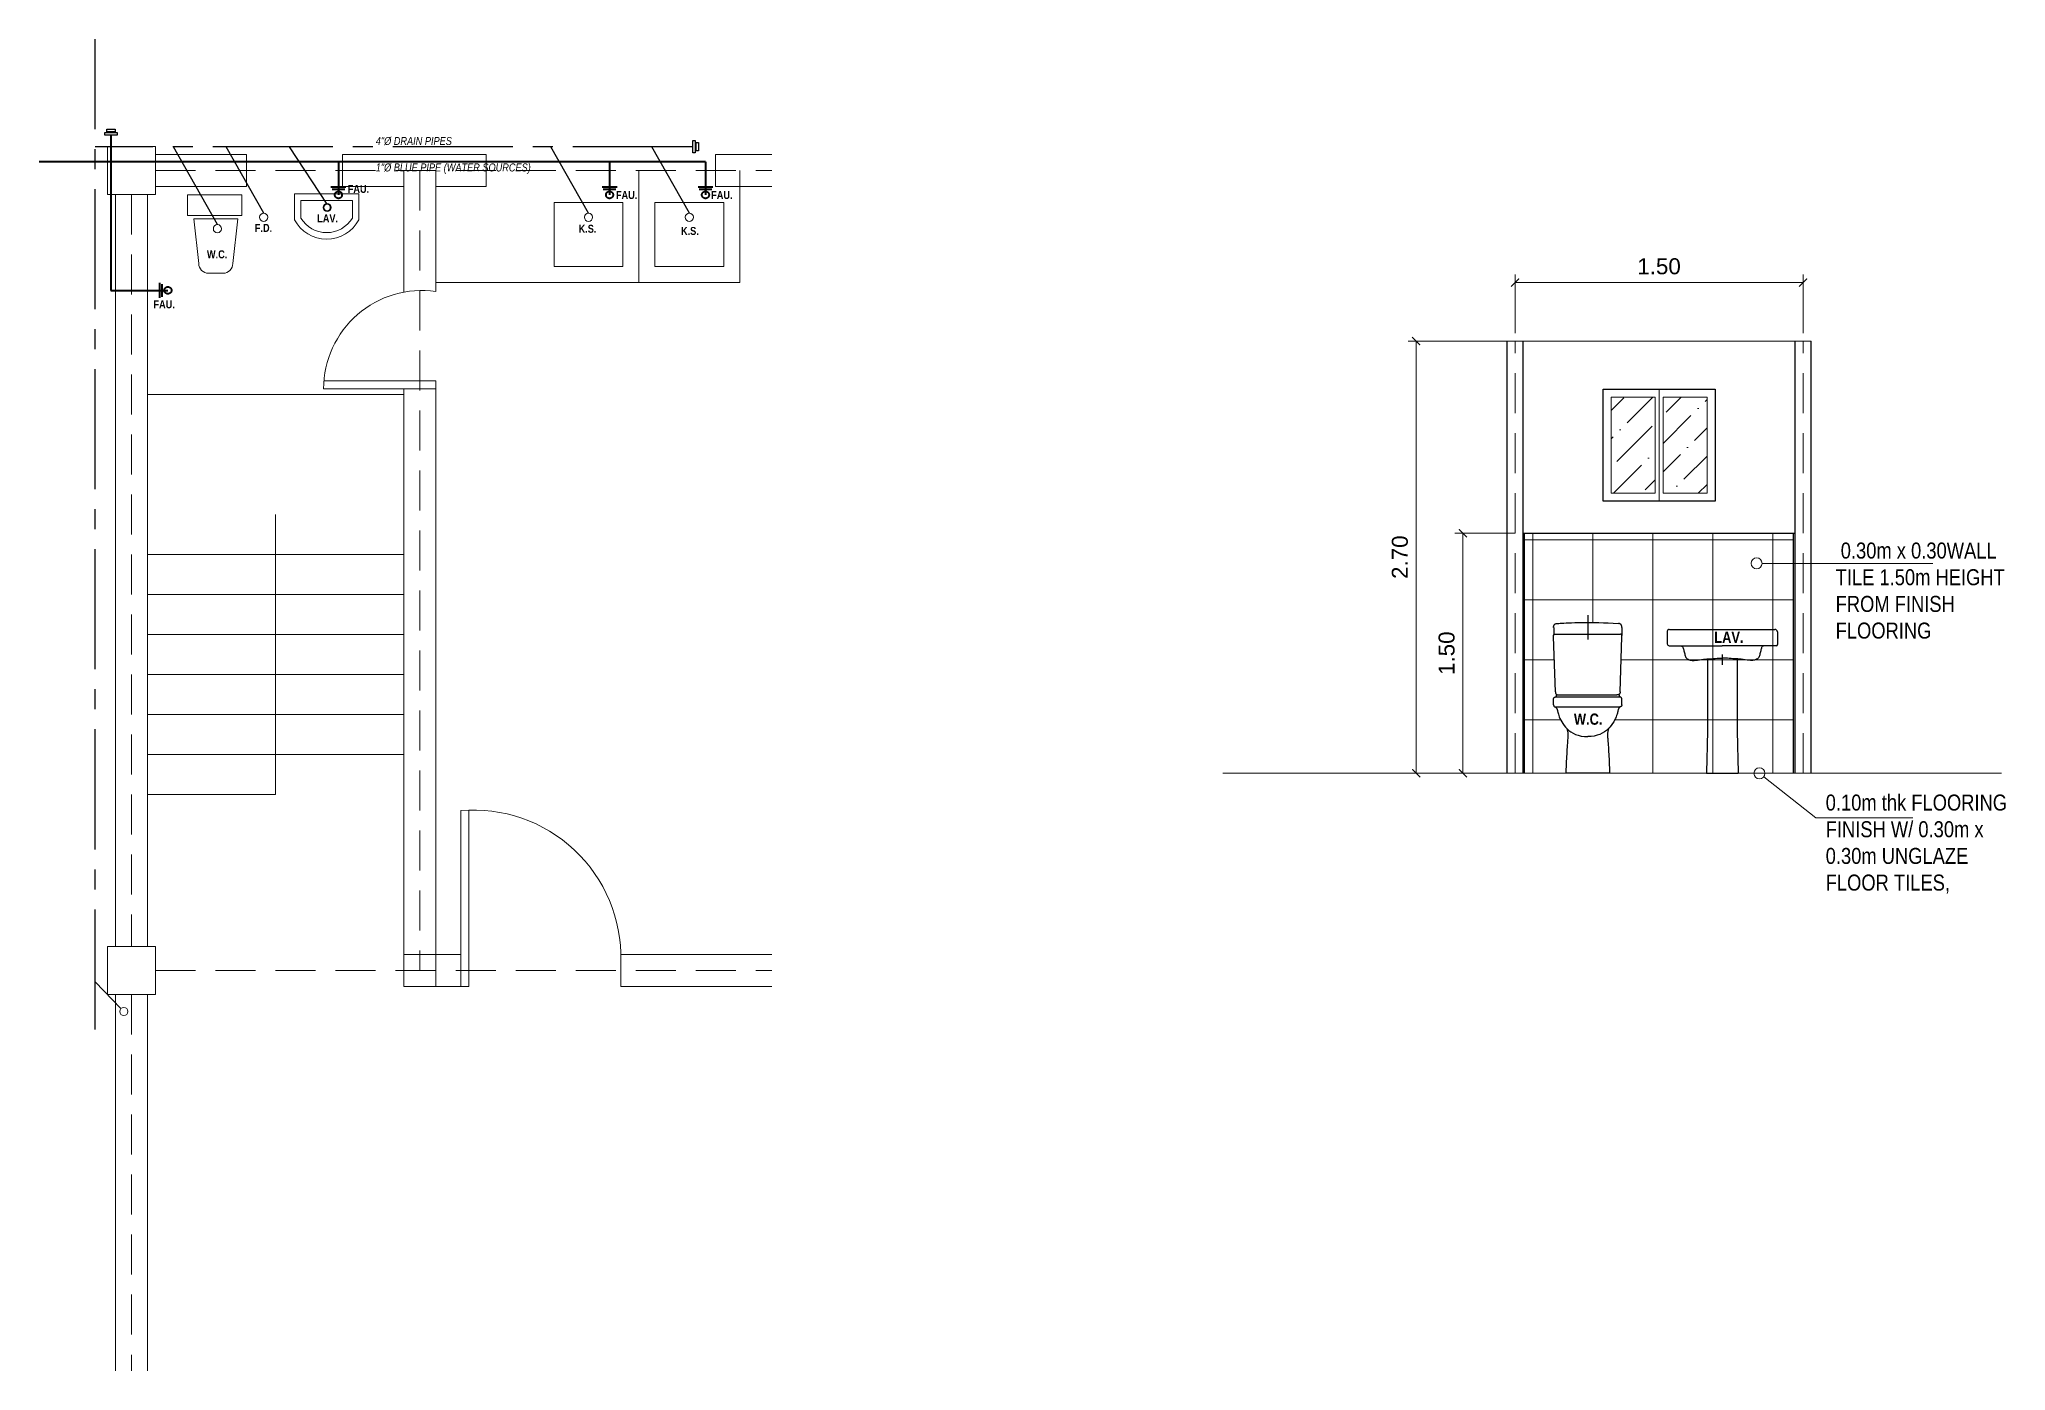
# Model space of a CAD drawing. Header units: metres. Extents: x -460 to 31334, y -1777 to 24987.
# Drawn here: x 246.56 to 258.84, y -764.3 to -755.98 of the extents above; entities that cross this region are included whole.
import ezdxf

# ---------------------------------------------------------------- set-up
doc = ezdxf.new("R2010")
doc.units = ezdxf.units.M
doc.header["$MEASUREMENT"] = 0
for name, pattern in [('CENTER2', [1.125, 0.75, -0.125, 0.125, -0.125]), ('DASHED2', [0.375, 0.25, -0.125]), ('DURCHGEHEND', [0])]:
    doc.linetypes.add(name, pattern=pattern)
doc.layers.get('Defpoints').update_dxf_attribs({"color": 2})
for name, color, linetype in [('01 FURNITURE', 8, 'Continuous'), ('Anno_Flr. Level', 1, 'Continuous'), ('STANDARDEBENE', 7, 'DURCHGEHEND')]:
    doc.layers.add(name, color=color, linetype=linetype)
doc.styles.get("Standard").update_dxf_attribs({"font": 'arial.ttf'})
doc.dimstyles.new('truss', dxfattribs={"dimtxt": 0.1, "dimasz": 0.05, "dimexe": 0.05, "dimexo": 0.05, "dimgap": 0.05, "dimtad": 1, "dimzin": 0, "dimdsep": 46, "dimtxsty": 'Standard', "dimblk": 'ARCHTICK', "dimcen": 0.05, "dimclrd": 256, "dimclre": 256, "dimadec": 0, "dimazin": 0, "dimtfac": 1, "dimtix": 1, "dimtofl": 0, "dimtmove": 0, "dimatfit": 3, "dimldrblk": 'ARCHTICK', "dimfxl": 0.1, "dimtolj": 1, "dimtzin": 0, "dimlwd": 5, "dimlwe": 5, "dimarcsym": 0})

# ---------------------------------------------------------------- blocks, each defined once
blk = doc.blocks.new('_ArchTick')
at = {"color": 0, "linetype": 'ByBlock', "const_width": 0.15}
blk.add_lwpolyline([(-0.5, -0.5), (0.5, 0.5)], dxfattribs=at)
blk = doc.blocks.new('*D456')
at = {"layer": '01 FURNITURE', "lineweight": 5, "transparency": 16777216}
for p, q in [((255.777, -757.816), (255.777, -757.45)), ((257.577, -757.816), (257.577, -757.45)), ((255.777, -757.5), (257.577, -757.5))]:
    blk.add_line(p, q, dxfattribs=at)
at = {"layer": 'Defpoints', "color": 0, "transparency": 16777216}
for p in [(257.577, -757.5), (255.777, -757.866), (257.577, -757.866)]:
    blk.add_point(p, dxfattribs=at)
at = {"layer": '01 FURNITURE', "lineweight": 5, "transparency": 16777216, "xscale": 0.05, "yscale": 0.05, "zscale": 0.05, "rotation": 180}
blk.add_blockref('_ArchTick', (255.777, -757.5), dxfattribs=at)
at = {"layer": '01 FURNITURE', "lineweight": 5, "transparency": 16777216, "xscale": 0.05, "yscale": 0.05, "zscale": 0.05}
blk.add_blockref('_ArchTick', (257.577, -757.5), dxfattribs=at)
at = {"layer": '01 FURNITURE', "color": 0, "lineweight": 9, "transparency": 16777216, "insert": (256.677, -757.399), "char_height": 0.1, "attachment_point": 5}
blk.add_mtext('\\A1;1.50', dxfattribs=at)
blk = doc.blocks.new('*D457')
at = {"layer": '01 FURNITURE', "lineweight": 5, "transparency": 16777216}
for p, q in [((255.727, -757.866), (255.109, -757.866)), ((255.159, -757.866), (255.159, -760.566)), ((255.727, -760.566), (255.109, -760.566))]:
    blk.add_line(p, q, dxfattribs=at)
at = {"layer": 'Defpoints', "color": 0, "transparency": 16777216}
for p in [(255.777, -757.866), (255.159, -760.566), (255.777, -760.566)]:
    blk.add_point(p, dxfattribs=at)
at = {"layer": '01 FURNITURE', "lineweight": 5, "transparency": 16777216, "xscale": 0.05, "yscale": 0.05, "zscale": 0.05}
for p, rotation in [((255.159, -757.866), 90), ((255.159, -760.566), 270)]:
    blk.add_blockref('_ArchTick', p, dxfattribs=dict(at, rotation=rotation))
at = {"layer": '01 FURNITURE', "color": 0, "lineweight": 9, "transparency": 16777216, "insert": (255.058, -759.216), "char_height": 0.1, "attachment_point": 5, "rotation": 90}
blk.add_mtext('\\A1;2.70', dxfattribs=at)
blk = doc.blocks.new('17009V')
at = {"layer": 'STANDARDEBENE', "color": 2}
for p, q in [((140.716583, 564.943726), (140.716583, 436.179962)), ((-29.49826, 160.195465), (-39.199799, 451.237335)), ((-38.538177, 499.904327), (-38.538177, 460.044037)), ((-32.364471, 464.025421), (313.798248, 464.025421)), ((310.932037, 160.195465), (320.633575, 451.237335)), ((320.413239, 499.904327), (320.413239, 457.713287)), ((-39.274303, 92.285309), (-39.274303, 122.271881)), ((-28.691418, 133.73703), (310.124573, 133.73703)), ((-26.191376, 133.73703), (-22.189911, 145.996246)), ((-12.962006, 144.320221), (294.395782, 144.320221)), ((309.829742, 133.73703), (305.518311, 146.927444)), ((320.413239, 92.285309), (320.413239, 122.271881)), ((-28.691406, 80.82016), (309.829742, 80.82016)), ((256.472198, -268.429413), (24.961578, -268.429413))]:
    blk.add_line(p, q, dxfattribs=at)
for points in [[(-38.979462, 499.904327), (-38.989769, 500.054596), (-39.009007, 500.48465), (-39.019646, 501.163422), (-39.004158, 502.059814), (-38.945015, 503.142731), (-38.824688, 504.381073), (-38.625645, 505.743805), (-38.33036, 507.199799), (-37.921307, 508.717957), (-37.380951, 510.267212), (-36.691769, 511.816437), (-35.836227, 513.334595), (-34.796806, 514.790588), (-33.555965, 516.15332), (-32.096184, 517.391663), (-30.399931, 518.474609), (-28.449677, 519.370972), (-26.227894, 520.049744), (-23.717054, 520.479797), (-20.899628, 520.630066)], [(-20.899628, 520.630066), (-19.856949, 520.718018), (-16.778301, 520.96344), (-11.737767, 521.338501), (-4.809433, 521.815369), (3.932621, 522.366394), (14.414309, 522.963684), (26.561546, 523.579468), (40.300255, 524.186035), (55.556343, 524.755493), (72.255737, 525.260193), (90.324341, 525.672302), (109.68808, 525.963989), (130.272873, 526.107544), (152.004623, 526.075134), (174.809265, 525.838989), (198.612701, 525.371338), (223.340851, 524.644409), (248.919632, 523.630371), (275.274963, 522.301575), (302.332764, 520.630066)], [(320.413239, 499.904327), (320.423553, 500.054596), (320.44278, 500.48465), (320.4534, 501.163422), (320.437866, 502.059814), (320.378693, 503.142731), (320.258331, 504.381073), (320.059235, 505.743805), (319.763916, 507.199799), (319.354828, 508.717957), (318.814423, 510.267212), (318.125183, 511.816437), (317.269623, 513.334595), (316.230133, 514.790588), (314.989258, 516.15332), (313.529449, 517.391663), (311.83316, 518.474609), (309.882874, 519.370972), (307.661072, 520.049744), (305.150238, 520.479797), (302.332794, 520.630066)], [(-39.199799, 451.237335), (-39.219364, 451.330048), (-39.270351, 451.595398), (-39.341179, 452.014221), (-39.420273, 452.567291), (-39.496056, 453.235474), (-39.556957, 453.999573), (-39.5914, 454.840393), (-39.587807, 455.738739), (-39.534603, 456.675476), (-39.420212, 457.631378), (-39.233059, 458.58728), (-38.961571, 459.524017), (-38.59417, 460.422363), (-38.119282, 461.263184), (-37.525326, 462.027283), (-36.800735, 462.695465), (-35.933929, 463.248535), (-34.913334, 463.667358), (-33.727375, 463.932709), (-32.364471, 464.025421)], [(320.633575, 451.237335), (320.653137, 451.330048), (320.704132, 451.595398), (320.774963, 452.014221), (320.854034, 452.567291), (320.92984, 453.235474), (320.990723, 453.999573), (321.025177, 454.840393), (321.021576, 455.738739), (320.968384, 456.675476), (320.854004, 457.631378), (320.66684, 458.58728), (320.395355, 459.524017), (320.027954, 460.422363), (319.55307, 461.263184), (318.959106, 462.027283), (318.234528, 462.695465), (317.367706, 463.248535), (316.347107, 463.667358), (315.161163, 463.932709), (313.798248, 464.025421)], [(-39.274303, 122.271881), (-39.27298, 122.355003), (-39.263721, 122.592903), (-39.238586, 122.968391), (-39.18964, 123.464256), (-39.108948, 124.063309), (-38.988567, 124.748352), (-38.82056, 125.50219), (-38.597, 126.307617), (-38.309937, 127.147438), (-37.951443, 128.004456), (-37.513577, 128.861481), (-36.9884, 129.701294), (-36.367977, 130.506729), (-35.644375, 131.260559), (-34.80965, 131.945602), (-33.855865, 132.544647), (-32.775089, 133.040527), (-31.55938, 133.416), (-30.200802, 133.6539), (-28.691418, 133.73703)], [(-29.49826, 160.195465), (-29.516615, 160.080368), (-29.559113, 159.750961), (-29.606899, 159.231049), (-29.641127, 158.544434), (-29.642942, 157.714966), (-29.593496, 156.766418), (-29.473934, 155.72261), (-29.265409, 154.607376), (-28.949066, 153.444519), (-28.506058, 152.257843), (-27.91753, 151.071167), (-27.164633, 149.90831), (-26.228514, 148.793076), (-25.090324, 147.749268), (-23.731211, 146.80072), (-22.132322, 145.971252), (-20.274809, 145.284637), (-18.13982, 144.764725), (-15.708502, 144.435318), (-12.962006, 144.320221)], [(310.932037, 160.195465), (310.950378, 160.080368), (310.992889, 159.750961), (311.04068, 159.231049), (311.07489, 158.544434), (311.076721, 157.714966), (311.027283, 156.766418), (310.907715, 155.72261), (310.699188, 154.607376), (310.382843, 153.444519), (309.93985, 152.257843), (309.351318, 151.071167), (308.598419, 149.90831), (307.662292, 148.793076), (306.524109, 147.749268), (305.164978, 146.80072), (303.566101, 145.971252), (301.708588, 145.284637), (299.573608, 144.764725), (297.142273, 144.435318), (294.395782, 144.320221)], [(320.413239, 122.271881), (320.411926, 122.355003), (320.402649, 122.592903), (320.377533, 122.968391), (320.328583, 123.464256), (320.247864, 124.063309), (320.127472, 124.748352), (319.959473, 125.50219), (319.735901, 126.307617), (319.448822, 127.147438), (319.090302, 128.004456), (318.652405, 128.861481), (318.127197, 129.701294), (317.506744, 130.506729), (316.783112, 131.260559), (315.948334, 131.945602), (314.994476, 132.544647), (313.913635, 133.040527), (312.697876, 133.416), (311.339203, 133.6539), (309.829742, 133.73703)], [(-39.274303, 92.285309), (-39.27298, 92.202187), (-39.263721, 91.964287), (-39.238586, 91.588799), (-39.18964, 91.092934), (-39.108948, 90.493881), (-38.988567, 89.808838), (-38.82056, 89.055), (-38.597, 88.249573), (-38.309937, 87.409752), (-37.951443, 86.552734), (-37.513577, 85.695717), (-36.9884, 84.855896), (-36.367977, 84.050468), (-35.644375, 83.296631), (-34.80965, 82.611588), (-33.855865, 82.012535), (-32.775089, 81.51667), (-31.55938, 81.141182), (-30.200802, 80.903282), (-28.691418, 80.82016)], [(-28.691406, 80.82016), (-28.628191, 80.7668), (-28.445896, 80.604973), (-28.155546, 80.332016), (-27.768171, 79.94529), (-27.294792, 79.442154), (-26.746441, 78.819954), (-26.13414, 78.07605), (-25.468916, 77.207787), (-24.761795, 76.212524), (-24.023804, 75.087624), (-23.265968, 73.830429), (-22.499315, 72.438293), (-21.734871, 70.908577), (-20.983662, 69.238632), (-20.256712, 67.425812), (-19.56505, 65.467468), (-18.919703, 63.36095), (-18.331692, 61.103626), (-17.812048, 58.692841), (-17.371796, 56.125946)], [(-17.371796, 56.125946), (-16.751892, 52.785366), (-15.653751, 48.160225), (-14.029089, 42.407963), (-11.829618, 35.685993), (-9.007051, 28.151756), (-5.513103, 19.962669), (-1.299488, 11.276166), (3.682081, 2.249672), (9.479891, -6.959386), (16.142227, -16.193581), (23.717377, -25.295483), (32.253624, -34.107666), (41.799259, -42.472706), (52.402561, -50.23317), (64.111824, -57.231632), (76.975334, -63.310665), (91.041374, -68.312843), (106.358223, -72.080734), (122.974182, -74.456924), (140.937531, -75.283966)], [(298.805573, 56.125946), (298.1763, 52.785366), (297.052246, 48.160225), (295.388458, 42.407963), (293.139954, 35.685993), (290.261719, 28.151756), (286.708832, 19.962669), (282.436249, 11.276166), (277.399017, 2.249672), (271.552185, -6.959386), (264.850708, -16.193581), (257.249695, -25.295483), (248.704086, -34.107666), (239.168961, -42.472706), (228.599289, -50.23317), (216.950134, -57.231632), (204.176483, -63.310665), (190.233383, -68.312843), (175.075851, -72.080734), (158.65889, -74.456924), (140.937531, -75.283966)], [(309.829742, 80.82016), (309.768677, 80.7668), (309.592499, 80.604973), (309.311829, 80.332016), (308.937225, 79.94529), (308.479279, 79.442154), (307.948578, 78.819954), (307.355713, 78.07605), (306.711243, 77.207787), (306.025757, 76.212524), (305.309875, 75.087624), (304.574097, 73.830429), (303.829102, 72.438293), (303.085419, 70.908577), (302.353638, 69.238632), (301.644318, 67.425812), (300.968109, 65.467468), (300.335541, 63.36095), (299.757202, 61.103626), (299.243683, 58.692841), (298.805573, 56.125946)], [(320.413239, 92.285309), (320.411926, 92.202187), (320.402649, 91.964287), (320.377533, 91.588799), (320.328583, 91.092934), (320.247864, 90.493881), (320.127472, 89.808838), (319.959473, 89.055), (319.735901, 88.249573), (319.448822, 87.409752), (319.090302, 86.552734), (318.652405, 85.695717), (318.127197, 84.855896), (317.506744, 84.050468), (316.783112, 83.296631), (315.948334, 82.611588), (314.994476, 82.012535), (313.913635, 81.51667), (312.697876, 81.141182), (311.339203, 80.903282), (309.829742, 80.82016)], [(35.545074, -85.867157), (34.871368, -92.682823), (34.177158, -100.83728), (33.468395, -110.147957), (32.75103, -120.432304), (32.031021, -131.507751), (31.314322, -143.191742), (30.606882, -155.301697), (29.914654, -167.655075), (29.243595, -180.069305), (28.599655, -192.361832), (27.988789, -204.350082), (27.41695, -215.851501), (26.890089, -226.683533), (26.414164, -236.663589), (25.995123, -245.609146), (25.638922, -253.337601), (25.351515, -259.666443), (25.138851, -264.413055), (25.006889, -267.394897), (24.961578, -268.429413)], [(28.48941, -30.304413), (28.571983, -30.418186), (28.806034, -30.764793), (29.171053, -31.352177), (29.64654, -32.188271), (30.211985, -33.281013), (30.846884, -34.638336), (31.530733, -36.268188), (32.243023, -38.178493), (32.963253, -40.377201), (33.670914, -42.872238), (34.345501, -45.671547), (34.966511, -48.783066), (35.513435, -52.214729), (35.965767, -55.974472), (36.303005, -60.070236), (36.504646, -64.509956), (36.550175, -69.301575), (36.419094, -74.453018), (36.090897, -79.972237), (35.545074, -85.867157)], [(252.944366, -30.304413), (252.861786, -30.418186), (252.627747, -30.764793), (252.262726, -31.352177), (251.787231, -32.188271), (251.221786, -33.281013), (250.586899, -34.638336), (249.903046, -36.268188), (249.19075, -38.178493), (248.47052, -40.377201), (247.762863, -42.872238), (247.088272, -45.671547), (246.46727, -48.783066), (245.920349, -52.214729), (245.468002, -55.974472), (245.130768, -60.070236), (244.929138, -64.509956), (244.883606, -69.301575), (245.014679, -74.453018), (245.34288, -79.972237), (245.888702, -85.867157)], [(245.888702, -85.867157), (246.562408, -92.682823), (247.256622, -100.83728), (247.965378, -110.147957), (248.682739, -120.432304), (249.402756, -131.507751), (250.119461, -143.191742), (250.826889, -155.301697), (251.519119, -167.655075), (252.190186, -180.069305), (252.834122, -192.361832), (253.444992, -204.350082), (254.01683, -215.851501), (254.543686, -226.683533), (255.019608, -236.663589), (255.43866, -245.609146), (255.794861, -253.337601), (256.082275, -259.666443), (256.294922, -264.413055), (256.42688, -267.394897), (256.472198, -268.429413)]]:
    blk.add_lwpolyline(points, dxfattribs=at)
blk = doc.blocks.new('41765SV')
at = {"layer": 'STANDARDEBENE', "color": 2}
for p, q in [((-185.756821, 534.108337), (-185.756821, 460.115112)), ((-173.708862, 546.066956), (448.858765, 546.066956)), ((464.197906, 530.882324), (464.197906, 455.903381)), ((-175.35437, 449.179138), (139.220825, 449.179138)), ((457.63504, 449.179138), (139.220825, 449.179138)), ((139.220825, 397.399963), (139.220825, 337.28302)), ((45.476044, -303.933044), (232.965942, -303.933044))]:
    blk.add_line(p, q, dxfattribs=at)
for points in [[(-116.207642, 449.179138, 0), (-111.611397, 449.118561, 0), (-107.600624, 448.876312, 0), (-104.124847, 448.361511, 0), (-101.133606, 447.483337, 0), (-98.576416, 446.15094, 0), (-96.402817, 444.273468, 0), (-94.562332, 441.760071, 0), (-93.004494, 438.519928, 0), (-91.678833, 434.462158, 0), (-91.678833, 434.462036, 0), (-90.408699, 429.711121, 0), (-89.057823, 424.526184, 0), (-87.636292, 419.018188, 0), (-86.154198, 413.298248, 0), (-84.621613, 407.477356, 0), (-83.048645, 401.666534, 0), (-81.445366, 395.976868, 0), (-79.821861, 390.519348, 0), (-78.188232, 385.405029, 0), (-78.188232, 385.405029, 0), (-75.907074, 380.729828, 0), (-72.475182, 376.529022, 0), (-68.104523, 372.822845, 0), (-63.007084, 369.63147, 0), (-57.394833, 366.975098, 0), (-51.479744, 364.873871, 0), (-45.473801, 363.348022, 0), (-39.58897, 362.417725, 0), (-34.037231, 362.103149, 0), (-34.037231, 362.103027, 0), (-27.334776, 362.439484, 0), (-18.30061, 363.341217, 0), (-7.600939, 364.646729, 0), (4.098036, 366.194489, 0), (16.130114, 367.822968, 0), (27.829088, 369.370728, 0), (38.528759, 370.676239, 0), (47.562923, 371.577972, 0), (54.265381, 371.914429, 0), (54.265381, 371.914429, 0), (60.151054, 372.055664, 0), (67.8414, 372.438416, 0), (76.944489, 373.00119, 0), (87.068398, 373.682495, 0), (97.821213, 374.420898, 0), (108.811005, 375.154846, 0), (119.645866, 375.822906, 0), (129.933868, 376.363617, 0), (139.283081, 376.715454, 0)], [(52.466675, 372.476257, 0), (52.466675, 342.385345, 0), (52.466675, 304.550171, 0), (52.466675, 261.326752, 0), (52.466675, 215.071136, 0), (52.466675, 168.139328, 0), (52.466675, 122.88736, 0), (52.466675, 81.671249, 0), (52.466675, 46.847015, 0), (52.466675, 20.770691, 0), (52.466675, 20.770615, 0), (52.267975, -3.899264, 0), (51.728031, -36.377338, 0), (50.931076, -74.54361, 0), (49.961349, -116.278076, 0), (48.903088, -159.460739, 0), (47.840523, -201.971619, 0), (46.857891, -241.690704, 0), (46.039429, -276.497986, 0), (45.469372, -304.273468, 0)], [(394.648712, 449.179138, 0), (390.052643, 449.118561, 0), (386.041992, 448.876312, 0), (382.566315, 448.361511, 0), (379.575134, 447.483337, 0), (377.017975, 446.15094, 0), (374.844421, 444.273468, 0), (373.003937, 441.760071, 0), (371.446075, 438.519928, 0), (370.120392, 434.462158, 0), (370.120483, 434.462036, 0), (368.850342, 429.711121, 0), (367.49939, 424.526184, 0), (366.07782, 419.018188, 0), (364.595642, 413.298248, 0), (363.063019, 407.477356, 0), (361.490021, 401.666534, 0), (359.88678, 395.976868, 0), (358.263367, 390.519348, 0), (356.629883, 385.405029, 0), (356.629883, 385.405029, 0), (354.348541, 380.729828, 0), (350.916504, 376.529022, 0), (346.545746, 372.822845, 0), (341.448242, 369.63147, 0), (335.835938, 366.975098, 0), (329.920807, 364.873871, 0), (323.914856, 363.348022, 0), (318.029999, 362.417725, 0), (312.478271, 362.103149, 0), (312.478271, 362.103027, 0), (305.775818, 362.439484, 0), (296.741638, 363.341217, 0), (286.041992, 364.646729, 0), (274.343018, 366.194489, 0), (262.310913, 367.822968, 0), (250.611954, 369.370728, 0), (239.912277, 370.676239, 0), (230.878113, 371.577972, 0), (224.175659, 371.914429, 0), (224.175659, 371.914429, 0), (218.290009, 372.055664, 0), (210.599716, 372.438416, 0), (201.496719, 373.00119, 0), (191.372894, 373.682495, 0), (180.620178, 374.420898, 0), (169.630478, 375.154846, 0), (158.7957, 375.822906, 0), (148.507767, 376.363617, 0), (139.158569, 376.715454, 0)], [(225.974365, 372.476257, 0), (225.974365, 342.385315, 0), (225.974365, 304.55014, 0), (225.974365, 261.326752, 0), (225.974365, 215.071136, 0), (225.974365, 168.139328, 0), (225.974365, 122.887367, 0), (225.974365, 81.671265, 0), (225.974365, 46.847042, 0), (225.974365, 20.770721, 0), (225.974365, 20.770615, 0), (226.17308, -3.899264, 0), (226.713074, -36.377338, 0), (227.510101, -74.54361, 0), (228.479919, -116.278076, 0), (229.538284, -159.460739, 0), (230.600952, -201.971619, 0), (231.583679, -241.690704, 0), (232.402237, -276.497986, 0), (232.972351, -304.273468, 0)]]:
    blk.add_polyline3d(points, dxfattribs=at)
for centre, radius, start, end in [((-173.798203, 534.108337), 11.958618, 90, 180), ((449.013214, 530.882324), 15.184692, 0, 90), ((-174.820847, 460.115112), 10.935974, 180, 270), ((457.473663, 455.903381), 6.724243, 270, 359.99999)]:
    blk.add_arc(centre, radius, start, end, dxfattribs=at)
blk = doc.blocks.new('*D463')
at = {"layer": '01 FURNITURE', "lineweight": 5, "transparency": 16777216}
for p, q in [((255.777, -759.066), (255.401, -759.066)), ((255.451, -759.066), (255.451, -760.566)), ((255.727, -760.566), (255.401, -760.566))]:
    blk.add_line(p, q, dxfattribs=at)
at = {"layer": 'Defpoints', "color": 0, "transparency": 16777216}
for p in [(255.827, -759.066), (255.451, -760.566), (255.777, -760.566)]:
    blk.add_point(p, dxfattribs=at)
at = {"layer": '01 FURNITURE', "lineweight": 5, "transparency": 16777216, "xscale": 0.05, "yscale": 0.05, "zscale": 0.05}
for p, rotation in [((255.451, -759.066), 90), ((255.451, -760.566), 270)]:
    blk.add_blockref('_ArchTick', p, dxfattribs=dict(at, rotation=rotation))
at = {"layer": '01 FURNITURE', "color": 0, "lineweight": 9, "transparency": 16777216, "insert": (255.35, -759.816), "char_height": 0.1, "attachment_point": 5, "rotation": 90}
blk.add_mtext('\\A1;1.50', dxfattribs=at)

msp = doc.modelspace()

# ---------------------------------------------------------------- hatches: boundary and pattern name
at = {"layer": '01 FURNITURE', "lineweight": 9, "transparency": 33554618}
h = msp.add_hatch(dxfattribs=at)
h.set_pattern_fill('ANSI36', color=1)
h.set_pattern_definition([(45, (102.04215, 34.88765), (0.06629126, 0.243067956), [0.3125, -0.0625, 0, -0.0625])])
h.paths.add_polyline_path([(256.65235, -758.21627), (256.37735, -758.21627), (256.37735, -758.81627), (256.65235, -758.81627)])
h.paths.add_polyline_path([(256.70235, -758.81627), (256.97735, -758.81627), (256.97735, -758.21627), (256.70235, -758.21627)])
h = msp.add_hatch(dxfattribs=at)
h.set_pattern_fill('ANSI37', color=1, scale=3, angle=45)
h.set_pattern_definition([(90, (28.6383, 14.5176), (-0.375, 0), []), (180, (28.6383, 14.5176), (-3e-17, -0.375), [])])
h.paths.add_polyline_path([(255.83735, -759.06627), (255.83735, -760.56627), (257.51735, -760.56627), (257.51735, -759.06627)])
h.paths.add_polyline_path([(257.16414, -759.76953), (257.16414, -759.85137), (257.27863, -759.85712), (257.28037, -759.8565), (257.28203, -759.85571), (257.32347, -759.76953)], flags=16)
h.paths.add_polyline_path([(256.445, -759.70513), (256.44501, -759.70517), (256.44514, -759.70631), (256.44521, -759.70742), (256.44521, -759.70848), (256.44349, -759.75061), (256.43324, -760.05793), (256.43851, -760.09101), (256.43919, -760.09143), (256.51308, -760.15207), (256.44001, -760.15207), (256.35538, -760.32414), (256.37023, -760.56627), (256.0938, -760.56627), (256.10667, -760.31378), (255.98278, -760.08931), (256.03054, -760.08931), (256.0297, -760.0642), (256.02952, -760.06323), (256.02938, -760.06199), (256.02932, -760.06087), (256.02934, -760.05328), (256.01799, -759.71275), (256.0009, -759.63178), (256.23137, -759.62009), (256.23137, -759.62281), (256.44753, -759.62917)], flags=16)
h.paths.add_polyline_path([(256.01877, -759.6476), (256.01867, -759.64811), (256.01843, -759.64973), (256.01829, -759.6512), (256.01822, -759.65248), (256.0182, -759.65354), (256.01821, -759.65435), (256.01824, -759.65486), (256.01877, -759.66267)], flags=0)

# ---------------------------------------------------------------- linework, layer by layer
at = {"color": 18, "lineweight": 18, "true_color": 0x000000}
msp.add_lwpolyline([(247.4814, -756.95206), (247.82269, -756.95206), (247.82269, -757.08022), (247.4814, -757.08022)], close=True, dxfattribs=at)
msp.add_lwpolyline([(247.522, -757.10089), (247.79615, -757.10089), (247.7656, -757.38086, -0.41421356), (247.7045, -757.44196), (247.61365, -757.44196, -0.41421356), (247.55255, -757.38086)], format="xyb", close=True, dxfattribs=at)
at = {"layer": '01 FURNITURE', "color": 4, "linetype": 'CENTER2', "lineweight": 30}
for p, q in [((246.90532, -762.16648), (246.90532, -755.98023)), ((250.64004, -756.65104), (246.90532, -756.65104)), ((247.66914, -757.13828), (247.39379, -756.65104)), ((247.95832, -757.06641), (247.72358, -756.65104)), ((248.35419, -757.01122), (248.12034, -756.65104)), ((249.98787, -757.06641), (249.75313, -756.65104)), ((250.61787, -757.06641), (250.38313, -756.65104)), ((247.06611, -762.03671), (246.90532, -761.86906))]:
    msp.add_line(p, q, dxfattribs=at)
at = {"layer": '01 FURNITURE', "color": 3, "linetype": 'Continuous', "lineweight": 40}
for p, q in [((247.00395, -756.57816), (247.00395, -757.54886)), ((250.71876, -756.74659), (246.55631, -756.74659))]:
    msp.add_line(p, q, dxfattribs=at)
at = {"layer": '01 FURNITURE', "color": 18, "lineweight": 18, "true_color": 0x000000}
for p, q in [((247.28287, -756.69894), (247.85009, -756.69894)), ((247.85009, -756.89894), (247.85009, -756.69894)), ((248.45009, -756.69894), (249.34784, -756.69894)), ((248.45009, -756.89894), (248.45009, -756.69894)), ((249.34784, -756.89894), (249.34784, -756.69894)), ((250.78177, -756.69894), (251.13287, -756.69894)), ((250.78177, -756.89894), (250.78177, -756.69894)), ((248.83287, -756.79894), (248.83287, -757.55995)), ((249.03287, -756.79894), (249.03287, -757.55521)), ((250.30287, -756.79894), (250.30287, -757.49894)), ((250.93287, -756.79894), (250.93287, -757.49894)), ((247.03287, -756.94894), (247.03287, -761.64894)), ((247.23287, -756.94894), (247.23287, -761.64894)), ((247.28287, -756.89894), (247.85009, -756.89894)), ((248.15009, -756.94635), (248.55289, -756.94635)), ((248.15009, -756.94635), (248.15009, -757.10747)), ((248.45009, -756.89894), (248.83287, -756.89894)), ((248.55289, -756.94635), (248.55289, -757.10747)), ((249.03287, -756.89894), (249.34784, -756.89894)), ((250.78177, -756.89894), (251.13287, -756.89894)), ((248.19037, -756.98663), (248.51261, -756.98663)), ((248.19037, -756.98663), (248.19037, -757.09688)), ((248.51261, -756.98663), (248.51261, -757.09688)), ((249.77287, -756.99894), (249.77287, -757.39894)), ((249.77287, -756.99894), (250.20287, -756.99894)), ((250.20287, -756.99894), (250.20287, -757.39894)), ((250.40287, -756.99894), (250.40287, -757.39894)), ((250.40287, -756.99894), (250.83287, -756.99894)), ((250.83287, -756.99894), (250.83287, -757.39894)), ((249.77287, -757.39894), (250.20287, -757.39894)), ((250.40287, -757.39894), (250.83287, -757.39894)), ((249.03287, -757.49894), (250.93287, -757.49894)), ((247.23287, -758.19894), (248.83287, -758.19894)), ((249.03287, -758.16339), (248.33287, -758.16339)), ((249.03287, -758.11339), (248.33401, -758.11339)), ((248.83287, -758.16339), (248.83287, -761.89894)), ((249.03287, -758.11339), (249.03287, -761.89894)), ((248.03287, -758.94894), (248.03287, -760.69894)), ((247.23287, -759.19894), (248.03287, -759.19894)), ((248.03287, -759.19894), (248.83287, -759.19894)), ((247.23287, -759.44894), (248.03287, -759.44894)), ((248.03287, -759.44894), (248.83287, -759.44894)), ((247.23287, -759.69894), (248.03287, -759.69894)), ((248.03287, -759.69894), (248.83287, -759.69894)), ((247.23287, -759.94894), (248.03287, -759.94894)), ((248.03287, -759.94894), (248.83287, -759.94894)), ((247.23287, -760.19894), (248.03287, -760.19894)), ((248.03287, -760.19894), (248.83287, -760.19894)), ((247.23287, -760.44894), (248.03287, -760.44894)), ((248.03287, -760.44894), (248.83287, -760.44894)), ((247.23287, -760.69894), (248.03287, -760.69894)), ((249.19027, -761.89894), (249.19027, -760.79894)), ((249.24027, -761.89894), (249.24027, -760.79607)), ((248.83287, -761.69894), (249.19027, -761.69894)), ((250.19027, -761.69894), (251.13287, -761.69894)), ((250.19027, -761.69894), (250.19027, -761.89894)), ((247.03287, -761.94894), (247.03287, -764.29894)), ((247.23287, -761.94894), (247.23287, -764.29894)), ((248.83287, -761.89894), (249.24027, -761.89894)), ((250.19027, -761.89894), (251.13287, -761.89894))]:
    msp.add_line(p, q, dxfattribs=at)
at = {"layer": '01 FURNITURE', "color": 250, "linetype": 'DASHED2', "lineweight": 18}
msp.add_line((247.28287, -756.79894), (251.13287, -756.79894), dxfattribs=at)
at = {"layer": '01 FURNITURE', "color": 3, "linetype": 'CENTER2', "lineweight": 40}
for p, q in [((248.42518, -756.74659), (248.42518, -756.95223)), ((250.11941, -756.74659), (250.11941, -756.95223)), ((250.71876, -756.74659), (250.71876, -756.95223)), ((248.37856, -756.90174), (248.47181, -756.90174)), ((248.38555, -756.91625), (248.46481, -756.91625)), ((250.07279, -756.90174), (250.16604, -756.90174)), ((250.07978, -756.91625), (250.15905, -756.91625)), ((250.67213, -756.90174), (250.76538, -756.90174)), ((250.67913, -756.91625), (250.75839, -756.91625)), ((247.00395, -757.54886), (247.35985, -757.54886)), ((247.30936, -757.59549), (247.30936, -757.50224)), ((247.32386, -757.5885), (247.32386, -757.50923))]:
    msp.add_line(p, q, dxfattribs=at)
at = {"layer": '01 FURNITURE', "color": 18, "linetype": 'DASHED2', "lineweight": 18, "true_color": 0x000000}
for p, q in [((248.93287, -756.79894), (248.93287, -761.79894)), ((247.13287, -756.94894), (247.13287, -761.64894)), ((247.28287, -761.79894), (251.13287, -761.79894)), ((247.13287, -761.94894), (247.13287, -764.29894))]:
    msp.add_line(p, q, dxfattribs=at)
at = {"layer": '01 FURNITURE', "color": 4, "lineweight": 9}
for p, q in [((255.72735, -757.86627), (257.62735, -757.86627)), ((256.67735, -758.16627), (256.67735, -758.86627)), ((253.95238, -760.56627), (258.81683, -760.56627))]:
    msp.add_line(p, q, dxfattribs=at)
at = {"layer": '01 FURNITURE', "color": 1, "lineweight": 30}
for p, q in [((255.72735, -760.56627), (255.72735, -757.86627)), ((255.82735, -760.56627), (255.82735, -757.86627)), ((257.52735, -760.56627), (257.52735, -757.86627)), ((257.62735, -760.56627), (257.62735, -757.86627))]:
    msp.add_line(p, q, dxfattribs=at)
at = {"layer": '01 FURNITURE', "color": 250, "linetype": 'DASHED2', "lineweight": 9}
for p, q in [((255.77735, -760.56627), (255.77735, -757.86627)), ((257.57735, -760.56627), (257.57735, -757.86627))]:
    msp.add_line(p, q, dxfattribs=at)
at = {"layer": '01 FURNITURE', "color": 1, "lineweight": 20}
for p, q in [((256.65235, -758.21627), (256.65235, -758.81627)), ((256.70235, -758.21627), (256.70235, -758.81627))]:
    msp.add_line(p, q, dxfattribs=at)
at = {"layer": '01 FURNITURE', "color": 4, "lineweight": 25}
for p, q in [((255.82735, -759.06627), (257.52735, -759.06627)), ((255.83735, -760.56627), (255.83735, -759.06627)), ((257.51735, -760.56627), (257.51735, -759.06627))]:
    msp.add_line(p, q, dxfattribs=at)
at = {"layer": '01 FURNITURE', "color": 18, "lineweight": 9, "true_color": 0x000000}
msp.add_line((257.32069, -759.25443), (258.38681, -759.25443), dxfattribs=at)
at = {"layer": '01 FURNITURE', "color": 1, "lineweight": 25}
for points in [[(246.96524, -756.57816), (246.96524, -756.56248), (247.04265, -756.56248), (247.04265, -756.57816)], [(246.97747, -756.55735), (246.97747, -756.54167), (247.03042, -756.54167), (247.03042, -756.55735)], [(250.63877, -756.61233), (250.65445, -756.61233), (250.65445, -756.68974), (250.63877, -756.68974)], [(250.65959, -756.62456), (250.67526, -756.62456), (250.67526, -756.67751), (250.65959, -756.67751)]]:
    msp.add_lwpolyline(points, close=True, dxfattribs=at)
at = {"layer": '01 FURNITURE', "color": 18, "lineweight": 18, "true_color": 0x000000}
for points in [[(246.98287, -756.64894), (247.28287, -756.64894), (247.28287, -756.94894), (246.98287, -756.94894), (246.98287, -756.64894)], [(246.98287, -761.64894), (247.28287, -761.64894), (247.28287, -761.94894), (246.98287, -761.94894), (246.98287, -761.64894)]]:
    msp.add_lwpolyline(points, dxfattribs=at)
at = {"layer": '01 FURNITURE', "color": 4, "lineweight": 30}
msp.add_lwpolyline([(256.32735, -758.16627), (257.02735, -758.16627), (257.02735, -758.86627), (256.32735, -758.86627)], close=True, dxfattribs=at)
at = {"layer": '01 FURNITURE', "color": 1, "lineweight": 20}
for points in [[(256.65235, -758.81627), (256.37735, -758.81627), (256.37735, -758.21627), (256.65235, -758.21627)], [(256.70235, -758.21627), (256.97735, -758.21627), (256.97735, -758.81627), (256.70235, -758.81627)]]:
    msp.add_lwpolyline(points, dxfattribs=at)
at = {"layer": '01 FURNITURE', "color": 18, "lineweight": 9, "true_color": 0x000000}
msp.add_lwpolyline([(257.33138, -760.58754), (257.65771, -760.84518), (258.26357, -760.84518)], dxfattribs=at)
at = {"layer": '01 FURNITURE', "color": 3, "linetype": 'CENTER2', "lineweight": 40}
for centre in [(248.42518, -756.95223), (250.11941, -756.95223), (250.71876, -756.95223), (247.35985, -757.54886)]:
    msp.add_circle(centre, 0.02226, dxfattribs=at)
at = {"layer": '01 FURNITURE', "color": 4, "lineweight": 9}
for centre in [(247.95832, -757.09196), (248.35451, -757.03123), (249.98787, -757.09196), (250.61787, -757.09196), (247.66914, -757.16383), (247.08413, -762.05482)]:
    msp.add_circle(centre, 0.02555, dxfattribs=at)
at = {"layer": '01 FURNITURE', "color": 18, "lineweight": 18, "true_color": 0x000000}
msp.add_circle((248.35451, -757.03123), 0.02001, dxfattribs=at)
at = {"layer": '01 FURNITURE', "color": 18, "lineweight": 9, "true_color": 0x000000}
for centre in [(257.28638, -759.25443), (257.30444, -760.56627)]:
    msp.add_circle(centre, 0.03432, dxfattribs=at)
at = {"layer": '01 FURNITURE', "color": 18, "lineweight": 18, "true_color": 0x000000}
for centre, radius, start, end in [((248.35149, -757.00005), 0.18797, 211.002719, 328.997281), ((248.35149, -757.00005), 0.22825, 208.072487, 331.927513), ((248.94725, -758.16359), 0.61438, 81.989301, 179.981297), ((249.26812, -761.718), 0.92235, 358.815878, 94.841453)]:
    msp.add_arc(centre, radius, start, end, dxfattribs=at)

# ---------------------------------------------------------------- block references
for name, p, xscale, yscale, zscale in [('17009V', (256.06448, -760.24792), 0.001185990600415656, 0.001185990600415656, 0.001185990600415656), ('41765SV', (256.92508, -760.24473), 0.001057931850857255, 0.001057931850857255, 0.001057931850857255)]:
    msp.add_blockref(name, p, dxfattribs=dict(xscale=xscale, yscale=yscale, zscale=zscale))

# ---------------------------------------------------------------- texts
at = {"layer": 'Anno_Flr. Level', "color": 1, "lineweight": 9, "attachment_point": 1}
for s, insert, char_height, width in [('\\A1;{\\fArial Narrow|b0|i1|c0|p34;4"%%C DRAIN PIPES }', (248.65849, -756.59033), 0.05, 0.9416715), ('\\A1;{\\fArial Narrow|b0|i1|c0|p34;1"%%C BLUE PIPE (WATER SOURCES)}', (248.65849, -756.75563), 0.05, 1.0426666), ('\\A1;{\\fArial Narrow|b1|i0|c0|p34;FAU.}', (248.48342, -756.88964), 0.05, 0.0597382), ('\\A1;{\\fArial Narrow|b1|i0|c0|p34;FAU.}', (250.15912, -756.92785), 0.05, 0.0597382), ('\\A1;{\\fArial Narrow|b1|i0|c0|p34;FAU.}', (250.75442, -756.92785), 0.05, 0.0597382), ('\\A1;{\\fArial Narrow|b1|i0|c0|p34;LAV.}', (248.29263, -757.07398), 0.05, 0.0597382), ('\\A1;{\\fArial Narrow|b1|i0|c0|p34;F.D. }', (247.90278, -757.13354), 0.05, 0.0597382), ('\\A1;{\\fArial Narrow|b1|i0|c0|p34;K.S.}', (249.92588, -757.13885), 0.05, 0.0597382), ('\\A1;{\\fArial Narrow|b1|i0|c0|p34;K.S.}', (250.56568, -757.15259), 0.05, 0.0597382), ('\\A1;{\\fArial Narrow|b1|i0|c0|p34;W.C. }', (247.60357, -757.29856), 0.05, 0.0597382), ('\\A1;{\\fArial Narrow|b1|i0|c0|p34;FAU.}', (247.26946, -757.61065), 0.05, 0.0597382), ('\\A1;{\\fArial Narrow|b0|i0|c0|p34; 0.30m x 0.30WALL TILE 1.50m HEIGHT FROM FINISH FLOORING  }', (257.78042, -759.12454), 0.1, 1.1074677), ('\\A1;{\\fArial Narrow|b1|i0|c0|p34;LAV.}', (257.02227, -759.68161), 0.07, 0.0597382), ('\\A1;{\\fArial Narrow|b1|i0|c0|p34;W.C. }', (256.1452, -760.19295), 0.07, 0.0597382), ('\\A1;{\\fArial Narrow|b0|i0|c0|p34;0.10m thk FLOORING FINISH W/ 0.30m x 0.30m UNGLAZE FLOOR TILES,  }', (257.71827, -760.69911), 0.1, 1.2729973)]:
    msp.add_mtext(s, dxfattribs=dict(at, insert=insert, char_height=char_height, width=width))

# ---------------------------------------------------------------- dimensions: what is measured, and where the dimension line sits
at = {"layer": '01 FURNITURE', "color": 0, "lineweight": 9}
dim = msp.add_linear_dim(base=(257.57735, -757.50017), p1=(255.77735, -757.86627), p2=(257.57735, -757.86627), text='1.50', dimstyle='truss', dxfattribs=at)
dim.commit()
dim.dimension.update_dxf_attribs({"geometry": '*D456', "text_midpoint": (256.67735, -757.39911)})
for base, p1, picture, middle in [((255.15923, -760.56627), (255.77735, -757.86627), '*D457', (255.05817, -759.21627)), ((255.45101, -760.56627), (255.82735, -759.06627), '*D463', (255.34995, -759.81627))]:
    dim = msp.add_linear_dim(base=base, p1=p1, p2=(255.77735, -760.56627), angle=90, dimstyle='truss', dxfattribs=at)
    dim.commit()
    dim.dimension.update_dxf_attribs({"geometry": picture, "text_midpoint": middle})

doc.saveas('drawing.dxf')
